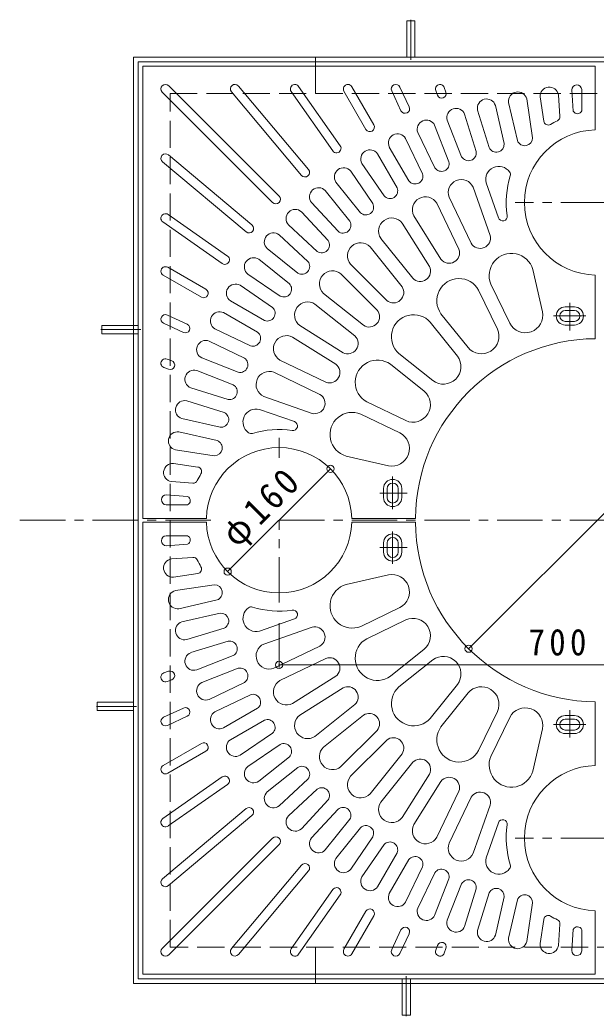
# Model space of a CAD drawing. Units: millimetres at full size, sheet at 1:10; details may follow other scales. Extents: x -1518 to 1779, y -1367 to 1135.
# Drawn here: x -1455 to -821, y -27 to 1070 of the extents above; entities that cross this region are included whole.
import ezdxf

# ---------------------------------------------------------------- set-up
doc = ezdxf.new("R2010")
doc.units = ezdxf.units.MM
doc.header["$LTSCALE"] = 10
doc.header["$PDMODE"] = 32
doc.header["$PDSIZE"] = 8
doc.linetypes.add('CHAIN1', pattern=[8, 5, -1, 1, -1])
doc.linetypes.add('DASHED3', pattern=[4, 3, -1])
for name, color, linetype, lineweight in [('0-0_通り芯', 3, 'Continuous', 9), ('0-1_躯体', 2, 'Continuous', 9), ('0-4_その他', 7, 'Continuous', 9)]:
    doc.layers.add(name, color=color, linetype=linetype, lineweight=lineweight)
doc.styles.add('ＭＳ ゴシック', font='')
doc.styles.get('ＭＳ ゴシック').set_extended_font_data('MS Gothic')

msp = doc.modelspace()

# ---------------------------------------------------------------- linework, layer by layer
at = {"layer": '0-0_通り芯'}
for p, q in [((-1320, 1019.34), (-822, 1019.34)), ((-1320, 1019.34), (-1320, 521.34)), ((-822, 1019.34), (-822, 949.32)), ((-1298.54, 990.81), (-1177.09, 869.36)), ((-1291.46, 997.88), (-1170.02, 876.43)), ((-1222.4, 991.13), (-1145.22, 899.15)), ((-1214.74, 997.55), (-1137.56, 905.58)), ((-1156.69, 991.47), (-1110.88, 926.05)), ((-1148.5, 997.21), (-1102.69, 931.79)), ((-1098.57, 991.84), (-1074.33, 949.85)), ((-1089.91, 996.84), (-1065.67, 954.85)), ((-1046.03, 992.23), (-1035.84, 970.38)), ((-1036.96, 996.45), (-1026.78, 974.61)), ((-997.58, 992.63), (-995.71, 987.48)), ((-988.19, 996.05), (-986.31, 990.9)), ((-862.63, 987.81), (-860.86, 964.18)), ((-847.99, 993.21), (-846.25, 969.93)), ((-837, 993.62), (-837, 970.27)), ((-917.35, 979.56), (-907.74, 937.47)), ((-897.52, 983.32), (-891.08, 940.62)), ((-882.69, 985.55), (-878.66, 958.82)), ((-965.81, 966.58), (-953.08, 925.32)), ((-951.47, 971), (-938.74, 929.74)), ((-931.97, 976.22), (-922.37, 934.13)), ((-998.82, 954.43), (-983.05, 914.24)), ((-984.86, 959.91), (-969.08, 919.72)), ((-1017.32, 946.35), (-998.59, 907.45)), ((-1030.84, 939.85), (-1012.1, 900.95)), ((-1291.79, 921.74), (-1199.81, 844.57)), ((-1061.67, 922.91), (-1040.08, 885.52)), ((-1048.68, 930.41), (-1027.09, 893.02)), ((-1298.21, 914.08), (-1206.24, 836.9)), ((-1078.76, 912.17), (-1054.44, 876.5)), ((-1091.16, 903.72), (-1066.83, 868.05)), ((-1107.39, 891.73), (-1080.48, 857.98)), ((-942.11, 891.02), (-928.6, 852.42)), ((-1119.12, 882.38), (-1092.2, 848.63)), ((-956.27, 886.07), (-937.7, 833.01)), ((-1134.42, 869.21), (-1105.05, 837.56)), ((-996.47, 868.5), (-972.08, 817.86)), ((-982.96, 875.01), (-958.57, 824.37)), ((-1292.13, 856.04), (-1226.71, 810.23)), ((-1145.39, 859.03), (-1116.03, 827.38)), ((-1297.87, 847.84), (-1232.44, 802.03)), ((-1159.67, 844.76), (-1128.02, 815.39)), ((-1034.46, 846.55), (-1004.55, 798.95)), ((-1021.76, 854.53), (-991.85, 806.93)), ((-1169.87, 833.76), (-1138.22, 804.4)), ((-1058.02, 829.83), (-1022.97, 785.88)), ((-1183.04, 818.46), (-1149.28, 791.55)), ((-1069.74, 820.48), (-1034.7, 776.53)), ((-1192.39, 806.73), (-1158.64, 779.82)), ((-1091.28, 801.23), (-1051.54, 761.48)), ((-1292.5, 797.91), (-1250.51, 773.67)), ((-1204.38, 790.5), (-1168.71, 766.18)), ((-1101.89, 790.63), (-1062.14, 750.88)), ((-890.73, 795.52), (-880.11, 749.01)), ((-1297.5, 789.25), (-1255.51, 765.01)), ((-936.9, 779.37), (-916.19, 736.37)), ((-822, 789.37), (-822, 719.33)), ((-1212.83, 778.1), (-1177.16, 753.78)), ((-1121.14, 769.09), (-1077.19, 734.04)), ((-950.41, 772.86), (-929.71, 729.87)), ((-1223.57, 761.01), (-1186.18, 739.42)), ((-1130.49, 757.36), (-1086.54, 722.31)), ((-1231.07, 748.02), (-1193.68, 726.43)), ((-991.83, 746.84), (-962.07, 709.53)), ((-855, 754.34), (-845, 754.34)), ((-855, 750.34), (-845, 750.34)), ((-1297.11, 736.31), (-1275.27, 726.12)), ((-1292.89, 745.37), (-1271.04, 735.18)), ((-1003.56, 737.49), (-973.8, 700.17)), ((-855, 738.34), (-845, 738.34)), ((-1240.5, 730.18), (-1201.61, 711.44)), ((-1147.21, 733.8), (-1099.61, 703.89)), ((-855, 734.34), (-845, 734.34)), ((-1247.01, 716.66), (-1208.11, 697.93)), ((-1155.19, 721.1), (-1107.59, 691.19)), ((-1038.14, 702.9), (-1000.84, 673.15)), ((-1293.29, 696.93), (-1288.14, 695.05)), ((-1255.09, 698.16), (-1214.9, 682.39)), ((-1169.16, 695.81), (-1118.52, 671.42)), ((-1047.5, 691.17), (-1010.19, 661.42)), ((-1296.71, 687.53), (-1291.56, 685.65)), ((-1260.57, 684.2), (-1220.38, 668.42)), ((-1175.67, 682.3), (-1125.02, 657.91)), ((-1267.24, 665.15), (-1225.98, 652.42)), ((-1271.66, 650.81), (-1230.4, 638.09)), ((-1186.73, 655.61), (-1133.67, 637.04)), ((-1073.52, 649.75), (-1030.53, 629.05)), ((-1191.68, 641.45), (-1153.08, 627.94)), ((-1276.88, 631.32), (-1234.79, 621.71)), ((-1080.03, 636.24), (-1037.03, 615.53)), ((-1280.22, 616.69), (-1238.13, 607.08)), ((-1283.98, 596.86), (-1241.28, 590.42)), ((-1286.21, 582.03), (-1259.48, 578)), ((-1096.18, 590.07), (-1049.66, 579.45)), ((-1288.47, 561.97), (-1264.84, 560.2)), ((-1055, 554.34), (-1055, 544.34)), ((-1051, 554.34), (-1051, 544.34)), ((-1039, 554.34), (-1039, 544.34)), ((-1035, 554.34), (-1035, 544.34)), ((-1293.86, 547.33), (-1270.59, 545.59)), ((-1294.28, 536.34), (-1270.93, 536.34)), ((-1320, 521.34), (-1249.97, 521.34)), ((-1320, 19.34), (-1320, 517.34)), ((-1320, 517.34), (-1249.97, 517.34)), ((-1090.02, 521.34), (-1019.99, 521.34)), ((-1090.02, 517.34), (-1019.99, 517.34)), ((-1294.28, 502.34), (-1270.93, 502.34)), ((-1055, 484.34), (-1055, 494.34)), ((-1051, 484.34), (-1051, 494.34)), ((-1039, 484.34), (-1039, 494.34)), ((-1035, 484.34), (-1035, 494.34)), ((-1293.86, 491.35), (-1270.59, 493.1)), ((-1288.47, 476.71), (-1264.84, 478.48)), ((-1286.21, 456.66), (-1259.48, 460.69)), ((-1096.18, 448.61), (-1049.66, 459.23)), ((-1283.98, 441.82), (-1241.28, 448.26)), ((-1280.22, 421.99), (-1238.13, 431.6)), ((-1276.88, 407.37), (-1234.79, 416.97)), ((-1080.03, 402.44), (-1037.03, 423.15)), ((-1191.68, 397.23), (-1153.08, 410.74)), ((-1073.52, 388.93), (-1030.53, 409.63)), ((-1271.66, 387.87), (-1230.4, 400.6)), ((-1186.73, 383.07), (-1133.67, 401.64)), ((-1267.24, 373.54), (-1225.98, 386.26)), ((-1175.67, 356.38), (-1125.02, 380.77)), ((-1047.5, 347.51), (-1010.19, 377.27)), ((-1260.57, 354.49), (-1220.38, 370.26)), ((-1169.16, 342.87), (-1118.52, 367.26)), ((-1038.14, 335.79), (-1000.84, 365.54)), ((-1296.71, 351.15), (-1291.56, 353.03)), ((-1255.09, 340.52), (-1214.9, 356.29)), ((-1293.29, 341.76), (-1288.14, 343.63)), ((-1247.01, 322.02), (-1208.11, 340.76)), ((-1155.19, 317.59), (-1107.59, 347.49)), ((-1147.21, 304.88), (-1099.61, 334.79)), ((-1003.56, 301.2), (-973.8, 338.51)), ((-991.83, 291.84), (-962.07, 329.16)), ((-1240.5, 308.51), (-1201.61, 327.24)), ((-822, 249.32), (-822, 319.35)), ((-1297.11, 302.38), (-1275.27, 312.56)), ((-1231.07, 290.66), (-1193.68, 312.25)), ((-1130.49, 281.32), (-1086.54, 316.37)), ((-950.41, 265.82), (-929.71, 308.81)), ((-1292.89, 293.31), (-1271.04, 303.5)), ((-1223.57, 277.67), (-1186.18, 299.26)), ((-1121.14, 269.6), (-1077.19, 304.65)), ((-936.9, 259.31), (-916.19, 302.31)), ((-855, 304.34), (-845, 304.34)), ((-855, 300.34), (-845, 300.34)), ((-1101.89, 248.06), (-1062.14, 287.81)), ((-890.73, 243.16), (-880.11, 289.68)), ((-855, 288.34), (-845, 288.34)), ((-1212.83, 260.58), (-1177.16, 284.9)), ((-1091.28, 237.45), (-1051.54, 277.2)), ((-855, 284.34), (-845, 284.34)), ((-1297.5, 249.43), (-1255.51, 273.67)), ((-1292.5, 240.77), (-1250.51, 265.01)), ((-1204.38, 248.19), (-1168.71, 272.51)), ((-1192.39, 231.95), (-1158.64, 258.87)), ((-1069.74, 218.2), (-1034.7, 262.15)), ((-1058.02, 208.85), (-1022.97, 252.8)), ((-1183.04, 220.22), (-1149.28, 247.14)), ((-1297.87, 190.84), (-1232.44, 236.65)), ((-1169.87, 204.92), (-1138.22, 234.29)), ((-1034.46, 192.13), (-1004.55, 239.73)), ((-1021.76, 184.15), (-991.85, 231.75)), ((-1292.13, 182.65), (-1226.71, 228.46)), ((-1159.67, 193.92), (-1128.02, 223.29)), ((-996.47, 170.18), (-972.08, 220.83)), ((-1145.39, 179.65), (-1116.03, 211.3)), ((-982.96, 163.67), (-958.57, 214.32)), ((-1298.21, 124.6), (-1206.24, 201.78)), ((-1134.42, 169.47), (-1105.05, 201.12)), ((-956.27, 152.61), (-937.7, 205.68)), ((-1291.79, 116.94), (-1199.81, 194.12)), ((-1119.12, 156.3), (-1092.2, 190.06)), ((-1107.39, 146.95), (-1080.48, 180.71)), ((-942.11, 147.66), (-928.6, 186.26)), ((-1298.54, 47.88), (-1177.09, 169.32)), ((-1091.16, 134.96), (-1066.83, 170.63)), ((-1291.46, 40.81), (-1170.02, 162.25)), ((-1078.76, 126.51), (-1054.44, 162.18)), ((-1061.67, 115.77), (-1040.08, 153.16)), ((-1048.68, 108.27), (-1027.09, 145.66)), ((-1222.4, 47.56), (-1145.22, 139.53)), ((-1214.74, 41.13), (-1137.56, 133.11)), ((-1030.84, 98.84), (-1012.1, 137.74)), ((-1017.32, 92.33), (-998.59, 131.23)), ((-998.82, 84.26), (-983.05, 124.45)), ((-1156.69, 47.21), (-1110.88, 112.63)), ((-984.86, 78.78), (-969.08, 118.97)), ((-965.81, 72.11), (-953.08, 113.36)), ((-1148.5, 41.47), (-1102.69, 106.9)), ((-951.47, 67.69), (-938.74, 108.94)), ((-931.97, 62.46), (-922.37, 104.55)), ((-917.35, 59.12), (-907.74, 101.21)), ((-1098.57, 46.84), (-1074.33, 88.83)), ((-897.52, 55.37), (-891.08, 98.06)), ((-822, 19.34), (-822, 89.37)), ((-1089.91, 41.84), (-1065.67, 83.83)), ((-882.69, 53.13), (-878.66, 79.86)), ((-1046.03, 46.46), (-1035.84, 68.3)), ((-862.63, 50.87), (-860.86, 74.5)), ((-847.99, 45.48), (-846.25, 68.75)), ((-837, 45.07), (-837, 68.41)), ((-1036.96, 42.23), (-1026.78, 64.07)), ((-997.58, 46.05), (-995.71, 51.21)), ((-988.19, 42.63), (-986.31, 47.79)), ((-1320, 19.34), (-822, 19.34))]:
    msp.add_line(p, q, dxfattribs=at)
at = {"layer": '0-0_通り芯', "linetype": 'CHAIN1'}
for p, q in [((-729.99, 869.34), (-910.01, 869.34)), ((-850, 758.62), (-850, 728.33)), ((-868.09, 744.34), (-832.34, 744.34)), ((-1170, 588.01), (-1170, 610.04)), ((-1045, 567.43), (-1045, 531.68)), ((-1059.28, 549.34), (-1028.99, 549.34)), ((-1170, 428.64), (-1170, 519.34)), ((-1045, 471.25), (-1045, 507)), ((-1059.28, 489.34), (-1028.99, 489.34)), ((-850, 280.07), (-850, 310.35)), ((-868.09, 294.34), (-832.34, 294.34)), ((-729.99, 169.34), (-910.01, 169.34))]:
    msp.add_line(p, q, dxfattribs=at)
at = {"layer": '0-0_通り芯'}
for centre, radius, start, end in [((-1295, 994.34), 5, 44.99799, 224.99799), ((-1218.57, 994.34), 5, 40.00148, 219.9993), ((-1152.6, 994.34), 5, 34.99969, 215.00015), ((-1094.24, 994.34), 5, 30.00018, 210.00122), ((-1041.5, 994.34), 5, 25.00078, 205.00078), ((-992.89, 994.34), 5, 19.99985, 200.00081), ((-842.49, 993.31), 5.5, 3.22765, 181.06335), ((-991.01, 989.19), 5, 200.00081, 19.99985), ((-907.36, 981.05), 10.1, 12.9865, 188.46381), ((-872.61, 986.29), 10.1, 8.70032, 184.17763), ((-941.62, 973.23), 10.1, 17.27126, 192.74857), ((-1031.31, 972.5), 5, 205.00078, 25.00078), ((-975.2, 962.87), 10.1, 21.55746, 197.03477), ((-841.69, 972), 5, 204.43808, 339.84566), ((-1070, 952.35), 5, 210.00122, 29.99876), ((-1007.91, 950.02), 10.1, 25.84325, 201.32056), ((-873.71, 959.56), 5, 188.57091, 300.76463), ((-820, 869.34), 100, 115.88728, 120.76643), ((-865.84, 963.8), 5, 295.8871, 4.28484), ((-1039.57, 934.78), 10.1, 30.12932, 205.60663), ((-820, 869.34), 80, 91.43251, 268.56749), ((-930.93, 933.33), 8.6, 204.68375, 5.33316), ((-899.68, 940.47), 8.6, 200.39754, 1.04695), ((-1295, 917.91), 5, 50.0007, 229.99852), ((-1106.79, 928.92), 5, 215.0004, 35.00108), ((-1070, 917.2), 10.1, 34.41435, 209.89166), ((-961.56, 923.88), 8.6, 208.96992, 9.61934), ((-991.39, 912.17), 8.6, 213.25479, 13.90421), ((-1141.39, 902.36), 5, 220.00148, 39.9993), ((-1099.04, 897.41), 10.1, 38.70091, 214.17822), ((-1020.27, 898.26), 8.6, 217.54129, 18.1907), ((-928.12, 894.63), 14.45, 35.24286, 194.44389), ((-920.4, 900.08), 5, 342.97638, 35.24365), ((-969.46, 880.16), 14.45, 24.13057, 200.87193), ((-820, 869.34), 100, 162.97762, 188.36304), ((-1126.51, 875.49), 10.1, 42.98598, 218.46329), ((-1048.03, 882.23), 8.6, 221.82623, 22.47565), ((-1173.55, 872.89), 5, 225, 45), ((-1074.51, 864.18), 8.6, 226.1116, 26.76102), ((-1008.92, 861.16), 14.45, 30.55981, 207.30118), ((-1295, 851.94), 5, 54.99985, 235.00031), ((-1152.25, 851.61), 10.1, 47.25095, 222.72826), ((-1099.57, 844.19), 8.6, 230.39697, 31.04639), ((-1046, 837.86), 14.45, 36.98825, 213.72961), ((-923.88, 854.07), 5, 199.28603, 8.36176), ((-1203.02, 840.74), 5, 230.0007, 49.99852), ((-1176.15, 825.85), 10.1, 51.53665, 227.01396), ((-1123.05, 822.41), 8.6, 234.6669, 35.31631), ((-1080.24, 810.55), 14.45, 43.41696, 220.15833), ((-948.73, 830.13), 11.4, 210.39197, 14.60963), ((-982.72, 813.76), 11.4, 216.81949, 21.03716), ((-914.29, 788.82), 24.5, 15.87688, 202.67879), ((-1229.58, 806.13), 5, 234.99892, 54.9996), ((-1198.06, 798.38), 10.1, 55.82237, 231.29968), ((-1144.85, 798.91), 8.6, 238.95261, 39.60202), ((-1295, 793.58), 5, 59.99878, 239.99982), ((-1111.21, 779.58), 14.45, 49.84206, 226.58342), ((-1014.66, 793.69), 11.4, 223.24863, 27.46629), ((-1217.86, 769.34), 10.1, 60.10808, 235.58539), ((-1164.83, 773.85), 8.6, 243.23833, 43.88774), ((-971.89, 761.08), 24.5, 28.7337, 215.53561), ((-1253.01, 769.34), 5, 240.00124, 59.99878), ((-1044.16, 770.17), 11.4, 229.67761, 33.89528), ((-1138.51, 745.34), 14.45, 56.27063, 233.01199), ((-1235.43, 738.91), 10.1, 64.3938, 239.87111), ((-1182.89, 747.37), 8.6, 247.52403, 48.17345), ((-1070.83, 743.5), 11.4, 236.10503, 40.32269), ((-899.04, 745.21), 19.3, 207.25839, 11.33575), ((-855, 744.34), 10, 90, 270), ((-855, 744.34), 6, 90, 270), ((-845, 744.34), 10, 270, 90), ((-845, 744.34), 6, 270, 90), ((-1295, 740.84), 5, 64.99922, 244.99922), ((-1273.15, 730.65), 5, 244.99922, 64.99922), ((-1021.88, 721.22), 24.5, 41.60692, 228.40883), ((-1198.92, 719.61), 8.6, 251.80975, 52.45917), ((-947.31, 721.96), 19.3, 220.11569, 24.19305), ((-1250.68, 707.25), 10.1, 68.6795, 244.15681), ((-1161.82, 708.26), 14.45, 62.6992, 239.44057), ((-1094.35, 714.01), 11.4, 242.5336, 46.75127), ((-820, 519.34), 200, 90.57295, 179.42705), ((-1295, 692.23), 5, 69.99919, 250.00015), ((-1289.85, 690.35), 5, 250.00015, 69.99919), ((-1212.83, 690.74), 8.6, 256.09546, 56.74487), ((-1114.42, 682.06), 11.4, 248.96217, 53.17984), ((-1061.74, 671.24), 24.5, 54.46407, 241.26598), ((-989.21, 688.55), 19.3, 232.94995, 37.02731), ((-1263.52, 674.54), 10.1, 72.96523, 248.44254), ((-1180.82, 668.8), 14.45, 69.12778, 245.86914), ((-1224.54, 660.9), 8.6, 260.38118, 61.03059), ((-1022.62, 646.66), 19.3, 245.8071, 49.88446), ((-1273.88, 640.96), 10.1, 77.25093, 252.72824), ((-1130.79, 648.08), 11.4, 255.39075, 59.60841), ((-1233.99, 630.27), 8.6, 264.66689, 65.3163), ((-1195.29, 627.46), 14.45, 75.55635, 234.75739), ((-1089.48, 613.64), 24.5, 67.32121, 254.12312), ((-1154.73, 623.22), 5, 261.63824, 70.71397), ((-1281.71, 606.7), 10.1, 81.53665, 257.01396), ((-1200.74, 619.74), 5, 234.75635, 287.02362), ((-1170, 519.34), 100, 81.63696, 107.02238), ((-1045.87, 598.38), 19.3, 258.66425, 62.74161), ((-1241.13, 599.02), 8.6, 268.95261, 69.60202), ((-1170, 519.34), 80, 1.43251, 178.56749), ((-1286.95, 571.95), 10.1, 85.82237, 261.29968), ((-1170, 519.34), 100, 149.23357, 154.11272), ((-1260.22, 573.05), 5, 329.23537, 81.42909), ((-1264.46, 565.18), 5, 265.71516, 334.1129), ((-1045, 554.34), 10, 0, 180), ((-1045, 554.34), 6, 0, 180), ((-1293.97, 541.83), 5.5, 88.93665, 266.77235), ((-1272.66, 541.04), 5, 290.15434, 65.56192), ((-1045, 544.34), 10, 180, 0), ((-1045, 544.34), 6, 180, 0), ((-1170, 519.34), 80, 181.43251, 358.56749), ((-820, 519.34), 200, 180.57295, 269.42705), ((-1293.97, 496.85), 5.5, 93.22765, 271.06335), ((-1272.66, 497.65), 5, 294.43808, 69.84566), ((-1045, 494.34), 10, 0, 180), ((-1045, 494.34), 6, 0, 180), ((-1045, 484.34), 10, 180, 0), ((-1045, 484.34), 6, 180, 0), ((-1286.95, 466.73), 10.1, 98.70032, 274.17763), ((-1264.46, 473.5), 5, 25.8871, 94.28484), ((-1170, 519.34), 100, 205.88728, 210.76643), ((-1260.22, 465.63), 5, 278.57091, 30.76463), ((-1045.87, 440.31), 19.3, 297.25839, 101.33575), ((-1281.71, 431.98), 10.1, 102.98604, 278.46335), ((-1241.13, 439.66), 8.6, 290.39798, 91.04739), ((-1089.48, 425.05), 24.5, 105.87688, 292.67879), ((-1233.99, 408.41), 8.6, 294.6837, 95.33311), ((-1195.29, 411.22), 14.45, 125.24261, 284.44365), ((-1200.74, 418.94), 5, 72.97638, 125.24365), ((-1170, 519.34), 100, 252.97762, 278.36304), ((-1154.73, 415.46), 5, 289.28603, 98.36176), ((-1273.88, 397.72), 10.1, 107.27176, 282.74907), ((-1022.62, 392.03), 19.3, 310.11554, 114.1929), ((-1130.79, 390.61), 11.4, 300.39159, 104.60925), ((-1224.54, 377.78), 8.6, 298.96941, 99.61882), ((-1061.74, 367.45), 24.5, 118.73402, 305.53593), ((-1263.52, 364.14), 10.1, 111.55746, 287.03477), ((-1180.82, 369.89), 14.45, 114.13086, 290.87222), ((-1114.42, 356.62), 11.4, 306.82016, 111.03783), ((-989.21, 350.13), 19.3, 322.97269, 127.05005), ((-1295, 346.46), 5, 109.99985, 290.00081), ((-1289.85, 348.33), 5, 290.00081, 109.99985), ((-1212.83, 347.95), 8.6, 303.25513, 103.90454), ((-1250.68, 331.43), 10.1, 115.84319, 291.3205), ((-1161.82, 330.43), 14.45, 120.55943, 297.3008), ((-1094.35, 324.68), 11.4, 313.24873, 117.4664), ((-1021.88, 317.46), 24.5, 131.59117, 318.39308), ((-947.31, 316.72), 19.3, 335.80695, 139.88431), ((-1198.92, 319.07), 8.6, 307.54083, 108.19025), ((-1273.15, 308.03), 5, 295.00078, 115.00078), ((-1235.43, 299.77), 10.1, 120.12889, 295.6062), ((-899.04, 293.47), 19.3, 348.66425, 152.74161), ((-1295, 297.85), 5, 115.00078, 295.00078), ((-1182.89, 291.31), 8.6, 311.82655, 112.47597), ((-1138.51, 293.34), 14.45, 126.98801, 303.72937), ((-1070.83, 295.18), 11.4, 319.67731, 123.89497), ((-855, 294.34), 10, 90, 270), ((-855, 294.34), 6, 90, 270), ((-845, 294.34), 10, 270, 90), ((-845, 294.34), 6, 270, 90), ((-971.89, 277.6), 24.5, 144.46439, 331.2663), ((-1253.01, 269.34), 5, 300.00122, 119.99876), ((-1217.86, 269.34), 10.1, 124.41461, 299.89192), ((-1044.16, 268.51), 11.4, 326.10472, 130.32239), ((-1164.83, 264.83), 8.6, 316.11226, 116.76167), ((-1111.21, 259.1), 14.45, 133.41658, 310.15794), ((-1014.66, 244.99), 11.4, 332.53371, 136.75137), ((-914.29, 249.86), 24.5, 157.32121, 344.12312), ((-1295, 245.1), 5, 120.00018, 300.00122), ((-1198.06, 240.3), 10.1, 128.70032, 304.17763), ((-1144.85, 239.77), 8.6, 320.39798, 121.04739), ((-820, 169.34), 80, 91.43251, 268.56749), ((-1229.58, 232.55), 5, 305.0004, 125.00108), ((-1080.24, 228.13), 14.45, 139.84167, 316.58304), ((-982.72, 224.92), 11.4, 338.96284, 143.18051), ((-1176.15, 212.83), 10.1, 132.98604, 308.46335), ((-1123.05, 216.27), 8.6, 324.68369, 125.3331), ((-948.73, 208.55), 11.4, 345.39037, 149.60803), ((-1046, 200.83), 14.45, 146.27039, 323.01175), ((-1203.02, 197.95), 5, 310.00148, 129.9993), ((-1099.57, 194.49), 8.6, 328.95361, 129.60303), ((-1295, 186.74), 5, 124.99969, 305.00015), ((-1152.25, 187.07), 10.1, 137.27174, 312.74905), ((-923.88, 184.61), 5, 351.63824, 160.71397), ((-1074.51, 174.51), 8.6, 333.23898, 133.8884), ((-1008.92, 177.53), 14.45, 152.69882, 329.44019), ((-820, 169.34), 100, 171.63696, 197.02238), ((-1173.55, 165.79), 5, 315, 135), ((-1126.51, 163.19), 10.1, 141.53671, 317.01402), ((-1048.03, 156.45), 8.6, 337.52435, 138.17377), ((-969.46, 158.52), 14.45, 159.12807, 335.86943), ((-1099.04, 141.28), 10.1, 145.82178, 321.29909), ((-1020.27, 140.42), 8.6, 341.8093, 142.45871), ((-928.12, 144.06), 14.45, 165.55611, 324.75714), ((-1141.39, 136.32), 5, 320.0007, 139.99852), ((-991.39, 126.51), 8.6, 346.09579, 146.74521), ((-920.4, 138.6), 5, 324.75635, 17.02362), ((-1295, 120.77), 5, 130.00148, 309.9993), ((-1070, 121.48), 10.1, 150.10834, 325.58565), ((-961.56, 114.8), 8.6, 350.38066, 151.03008), ((-1106.79, 109.77), 5, 324.99892, 144.9996), ((-930.93, 105.35), 8.6, 354.66684, 155.31625), ((-1039.57, 103.91), 10.1, 154.39337, 329.87068), ((-899.68, 98.22), 8.6, 358.95305, 159.60246), ((-1070, 86.33), 5, 330.00124, 149.99878), ((-1007.91, 88.66), 10.1, 158.67944, 334.15675), ((-975.2, 75.82), 10.1, 162.96523, 338.44254), ((-873.71, 79.12), 5, 59.23537, 171.42909), ((-820, 169.34), 100, 239.23357, 244.11272), ((-865.84, 74.88), 5, 355.71516, 64.1129), ((-1031.31, 66.19), 5, 334.99922, 154.99922), ((-941.62, 65.46), 10.1, 167.25143, 342.72874), ((-841.69, 66.69), 5, 20.15434, 155.56192), ((-907.36, 57.64), 10.1, 171.53619, 347.0135), ((-1295, 44.34), 5, 135.00201, 315.00201), ((-1218.57, 44.34), 5, 140.0007, 319.99852), ((-1152.6, 44.34), 5, 144.99985, 325.00031), ((-1094.24, 44.34), 5, 149.99878, 329.99982), ((-1041.5, 44.34), 5, 154.99922, 334.99922), ((-992.89, 44.34), 5, 159.99919, 340.00015), ((-991.01, 49.5), 5, 340.00015, 159.99919), ((-872.61, 52.4), 10.1, 175.82237, 351.29968), ((-842.49, 45.38), 5.5, 178.93665, 356.77235)]:
    msp.add_arc(centre, radius, start, end, dxfattribs=at)
at = {"layer": '0-1_躯体'}
for p, q in [((-1029.5, 1069.34), (-1020.5, 1069.34)), ((-1029.5, 1029.34), (-1029.5, 1069.34)), ((-1020.5, 1029.34), (-1020.5, 1069.34)), ((-1325, 1024.34), (-315, 1024.34)), ((-1325, 14.34), (-1325, 1024.34)), ((-1130, 1019.34), (-1130, 1029.34)), ((-1365, 733.84), (-1365, 724.84)), ((-1325, 733.84), (-1365, 733.84)), ((-1325, 724.84), (-1365, 724.84)), ((-1370, 309.84), (-1370, 318.84)), ((-1330, 318.84), (-1370, 318.84)), ((-1330, 309.84), (-1370, 309.84)), ((-315, 14.34), (-1325, 14.34)), ((-1130, 9.34), (-1130, 19.34)), ((-1034.5, 14.34), (-1034.5, -25.66)), ((-1025.5, 14.34), (-1025.5, -25.66)), ((-1034.5, -25.66), (-1025.5, -25.66))]:
    msp.add_line(p, q, dxfattribs=at)
at = {"layer": '0-1_躯体', "linetype": 'CHAIN1'}
for p, q in [((-1025, 1026.35), (-1025, 1070.36)), ((-1322.01, 729.34), (-1366.02, 729.34)), ((-1455.15, 519.34), (-1236.06, 519.34)), ((-1170, 519.34), (-197.96, 519.34)), ((-1327.01, 314.34), (-1371.02, 314.34)), ((-1030, 17.33), (-1030, -26.68))]:
    msp.add_line(p, q, dxfattribs=at)
at = {"layer": '0-1_躯体', "linetype": 'DASHED3'}
for p, q in [((-1130, 989.34), (-1130, 1019.34)), ((-1130, 19.34), (-1130, 49.34))]:
    msp.add_line(p, q, dxfattribs=at)
at = {"layer": '0-1_躯体'}
msp.add_lwpolyline([(-1330, 9.34), (-1330, 1029.34), (-310, 1029.34), (-310, 9.34)], close=True, dxfattribs=at)
at = {"layer": '0-1_躯体', "linetype": 'DASHED3'}
msp.add_lwpolyline([(-1290, 49.34), (-1290, 989.34), (-350, 989.34), (-350, 49.34)], close=True, dxfattribs=at)
at = {"layer": '0-4_その他'}
for p, q in [((-961.42, 377.92), (-678.58, 660.76)), ((-1226.57, 462.77), (-1113.43, 575.91)), ((-1170, 357.03), (-1170, 406)), ((-1170, 360.03), (-470, 360.03))]:
    msp.add_line(p, q, dxfattribs=at)
for p in [(-1113.43, 575.91), (-1226.57, 462.77), (-961.42, 377.92), (-1170, 360.03)]:
    msp.add_point(p, dxfattribs=at)

# ---------------------------------------------------------------- texts
at = {"layer": '0-4_その他', "color": 2, "insert": (-1210.48, 482.21), "char_height": 29.33, "attachment_point": 7, "rotation": 45, "style": 'ＭＳ ゴシック'}
msp.add_mtext('\\T1.21;\\W0.95;φ160', dxfattribs=at)
at = {"layer": '0-4_その他', "color": 2, "insert": (-895.42, 370.03), "char_height": 29.33, "attachment_point": 7, "style": 'ＭＳ ゴシック'}
msp.add_mtext('\\T1.27;\\W0.9;700', dxfattribs=at)

doc.saveas('drawing.dxf')
